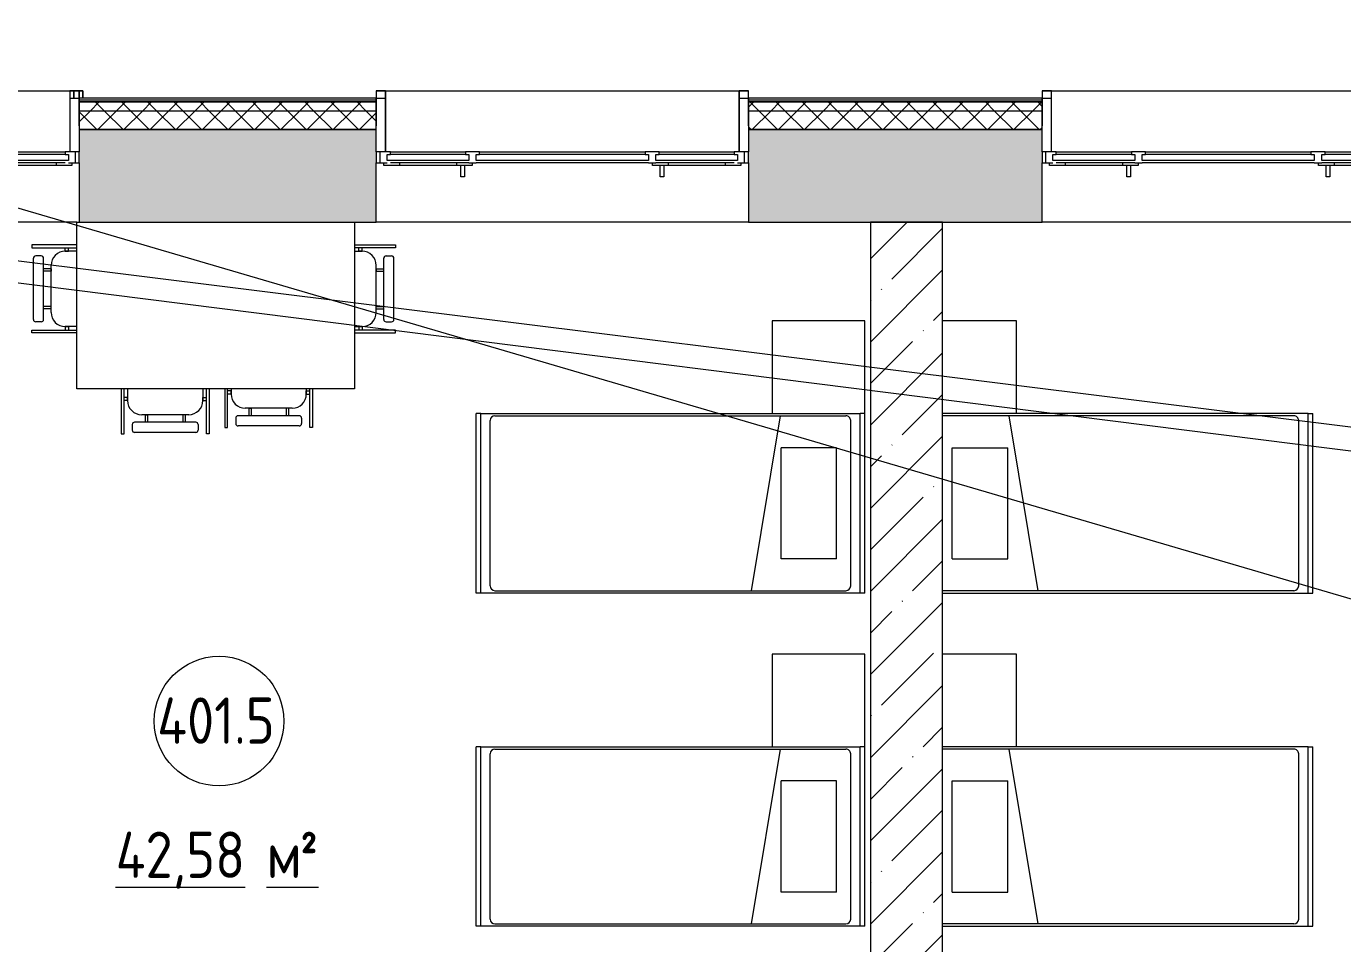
# Model space of a CAD drawing. Header units: millimetres. Extents: x -515342 to 330399, y -224905 to 507333.
# Drawn here: x -353937 to -346825, y 387343 to 392297 of the extents above; entities that cross this region are included whole.
import ezdxf

# ---------------------------------------------------------------- set-up
doc = ezdxf.new("R2010")
doc.units = ezdxf.units.MM
doc.layers.get('0').update_dxf_attribs({"lineweight": 0})
for name, color, linetype, lineweight in [('_ Окна', 7, 'Continuous', 0), ('Витраж', 7, 'Continuous', 0), ('Марки помещений', 7, 'Continuous', 0), ('Мебель', 7, 'Continuous', 0), ('Окна', 7, 'Continuous', 0), ('Стены внутренние', 7, 'Continuous', 0), ('Стены наружные', 7, 'Continuous', 0), ('Стены несущие', 7, 'Continuous', 0), ('Стены отделка', 7, 'Continuous', 0), ('Стены штриховка', 7, 'Continuous', 0), ('экспертиза ДУ', 1, 'Continuous', 0)]:
    doc.layers.add(name, color=color, linetype=linetype, lineweight=lineweight)
doc.styles.add('GOST Common_1', font='', dxfattribs={"width": 0.9, "height": 250})
doc.styles.add('GOST Common_2', font='', dxfattribs={"width": 0.9, "height": 250})
doc.styles.get('GOST Common_1').set_extended_font_data('GOST Common')
doc.styles.get('GOST Common_2').set_extended_font_data('GOST Common')
pattern_1 = [(45, (0, 0), (-70.71068, 70.71068), []), (135, (0, 0), (-70.71068, -70.71068), [])]

# ---------------------------------------------------------------- blocks, each defined once
blk = doc.blocks.new('Окно_ПВХ_3Створки_1Фрамуга-верх - АР_Окно_ОП_1820_h_х1970_3ст2фр-в-9696728-О_АР_П_4__10_050_План 4 этажа')
at = {"layer": '_ Окна'}
for p, q in [((-929, 130), (-1005, 130)), ((-1005, 130), (-1005, 70)), ((-985, 70), (-985, 130)), ((-947, 84), (-947, 116)), ((-947, 116), (-929, 116)), ((-505, 84), (-947, 84)), ((-929, 116), (-929, 130)), ((-523, 116), (-929, 116)), ((-447, 130), (-523, 130)), ((-523, 130), (-523, 116)), ((-523, 116), (-505, 116)), ((-505, 116), (-505, 84)), ((-465, 84), (-465, 116)), ((-465, 116), (-447, 116)), ((465, 84), (-465, 84)), ((-447, 116), (-447, 130)), ((447, 116), (-447, 116)), ((523, 130), (447, 130)), ((447, 130), (447, 116)), ((447, 116), (465, 116)), ((465, 116), (465, 84)), ((505, 84), (505, 116)), ((505, 116), (523, 116)), ((947, 84), (505, 84)), ((523, 116), (523, 130)), ((929, 116), (523, 116)), ((929, 130), (929, 116)), ((1005, 130), (929, 130)), ((929, 116), (947, 116)), ((947, 116), (947, 84)), ((985, 70), (985, 130)), ((1005, 70), (1005, 130)), ((-1005, 70), (-947, 70)), ((-965, 56), (-965, 70)), ((-880, 56), (-965, 56)), ((-880, 70), (-880, 56)), ((-572, 70), (-572, 56)), ((-487, 56), (-572, 56)), ((-505, 70), (-465, 70)), ((-487, 70), (-487, 56)), ((465, 70), (505, 70)), ((487, 56), (487, 70)), ((572, 56), (487, 56)), ((572, 70), (572, 56)), ((880, 70), (880, 56)), ((965, 56), (880, 56)), ((947, 70), (1005, 70)), ((965, 70), (965, 56))]:
    blk.add_line(p, q, dxfattribs=at)
at = {"layer": 'Окна'}
for p, q in [((-929, 130), (-523, 130)), ((-447, 130), (447, 130)), ((523, 130), (929, 130)), ((-505, 70), (-929, 70)), ((-572, 56), (-880, 56)), ((-548.5, -4), (-548.5, 56)), ((-528.5, 56), (-528.5, -4)), ((465, 70), (-465, 70)), ((929, 70), (505, 70)), ((528.5, -4), (528.5, 56)), ((548.5, 56), (548.5, -4)), ((880, 56), (572, 56)), ((-528.5, -4), (-548.5, -4)), ((548.5, -4), (528.5, -4))]:
    blk.add_line(p, q, dxfattribs=at)
blk = doc.blocks.new('Окно_ПВХ_3Створки_1Фрамуга-верх - АР_Окно_ОП_1820_h_х1970_3ст2фр-в-V1-О_АР_П_4__10_050_План 4 этажа')
at = {"layer": '_ Окна'}
for p, q in [((-929, 130), (-1005, 130)), ((-1005, 130), (-1005, 70)), ((-985, 70), (-985, 130)), ((-947, 84), (-947, 116)), ((-947, 116), (-929, 116)), ((-506, 84), (-947, 84)), ((-929, 116), (-929, 130)), ((-523, 116), (-929, 116)), ((-447, 130), (-523, 130)), ((-523, 130), (-523, 116)), ((-523, 116), (-505, 116)), ((-505, 116), (-505, 84)), ((-465, 84), (-465, 116)), ((-465, 116), (-447, 116)), ((465, 84), (-465, 84)), ((-447, 116), (-447, 130)), ((447, 116), (-447, 116)), ((523, 130), (447, 130)), ((447, 130), (447, 116)), ((447, 116), (465, 116)), ((465, 116), (465, 84)), ((505, 84), (505, 116)), ((505, 116), (523, 116)), ((947, 84), (505, 84)), ((523, 116), (523, 130)), ((929, 116), (523, 116)), ((929, 130), (929, 116)), ((1005, 130), (929, 130)), ((929, 116), (947, 116)), ((947, 116), (947, 84)), ((985, 70), (985, 130)), ((1005, 70), (1005, 130)), ((-1005, 70), (-947, 70)), ((-965, 56), (-965, 70)), ((-880, 56), (-965, 56)), ((-880, 70), (-880, 56)), ((-572, 70), (-572, 56)), ((-487, 56), (-572, 56)), ((-505, 70), (-465, 70)), ((-487, 70), (-487, 56)), ((465, 70), (505, 70)), ((487, 56), (487, 70)), ((572, 56), (487, 56)), ((572, 70), (572, 56)), ((880, 70), (880, 56)), ((965, 56), (880, 56)), ((947, 70), (1005, 70)), ((965, 70), (965, 56))]:
    blk.add_line(p, q, dxfattribs=at)
at = {"layer": 'Окна'}
for p, q in [((-929, 130), (-523, 130)), ((-447, 130), (447, 130)), ((523, 130), (929, 130)), ((-506, 70), (-929, 70)), ((-572, 56), (-880, 56)), ((-548.5, -4), (-548.5, 56)), ((-528.5, 56), (-528.5, -4)), ((465, 70), (-465, 70)), ((929, 70), (505, 70)), ((528.5, -4), (528.5, 56)), ((548.5, 56), (548.5, -4)), ((880, 56), (572, 56)), ((-528.5, -4), (-548.5, -4)), ((548.5, -4), (528.5, -4))]:
    blk.add_line(p, q, dxfattribs=at)
blk = doc.blocks.new('Прямоугольный импост - АР_Откос_Металлический_50х330 Белый Правый-9899493-О_АР_П_4__10_050_План 4 этажа')
at = {"layer": 'Витраж'}
blk.add_line((20780.9, 16114), (20780.9, 16075), dxfattribs=at)
blk = doc.blocks.new('Прямоугольный импост - АР_Откос_Металлический_50х330 Белый Левый-9898760-О_АР_П_4__10_050_План 4 этажа')
at = {"layer": 'Витраж'}
for p, q in [((-50, 39), (-50, 0)), ((-49, 0), (-49, 39)), ((0, 40), (-20, 40)), ((-20, 39), (-1, 39)), ((-1, 39), (-1, -0.1)), ((0, -0.1), (0, 40))]:
    blk.add_line(p, q, dxfattribs=at)
blk = doc.blocks.new('Прямоугольный импост - АР_Откос_Металлический_50х330 Белый Левый-9898761-О_АР_П_4__10_050_План 4 этажа')
at = {"layer": 'Витраж'}
blk.add_line((8064.1, 16115), (9974.1, 16115), dxfattribs=at)
blk = doc.blocks.new('Прямоугольный импост - АР_Откос_Металлический_50х330 Белый Левый-V19-О_АР_П_4__10_050_План 4 этажа')
at = {"layer": 'Витраж', "lineweight": 18}
for p, q in [((0, 40), (-50, 40)), ((-50, 40), (-50, -290)), ((-49, -290), (-49, 39)), ((-49, 39), (-1, 39)), ((-1, 39), (-1, -150)), ((0, -150), (0, 40)), ((-1, -150), (0, -150))]:
    blk.add_line(p, q, dxfattribs=at)
blk = doc.blocks.new('Прямоугольный импост - АР_Откос_Металлический_50х330 Белый Правый-V18-О_АР_П_4__10_050_План 4 этажа')
at = {"layer": 'Витраж', "lineweight": 18}
for p, q in [((-50, -290), (-50, 40)), ((-50, 40), (0, 40)), ((-1, 39), (-49, 39)), ((-49, 39), (-49, -290)), ((-1, -150), (-1, 39)), ((0, 40), (0, -150)), ((0, -150), (-1, -150))]:
    blk.add_line(p, q, dxfattribs=at)
blk = doc.blocks.new('СД_Люблино_Фасады_rvt-1-О_АР_П_4__10_050_План 4 этажа')
at = {"layer": 'Стены внутренние'}
h = blk.add_hatch(dxfattribs=at)
h.set_pattern_fill('FP_1', color=256, style=0, pattern_type=2)
h.set_pattern_definition([(45, (0, 0), (-224.5064, 224.5064), []), (45, (224.5, 0), (-224.5064, 224.5064), [396.875, -79.375, 3.353, -76.022])])
h.paths.add_polyline_path([(101337.7, 15405), (101935, 15405), (101935, 15905), (97278.9, 15905), (97278.9, 15405), (101210, 15405)])
h.paths.add_polyline_path([(95268.9, 15405), (95268.9, 15905), (93672.7, 15905), (93672.7, 15405), (95206.9, 15405)])
h.paths.add_polyline_path([(91662.7, 15405), (91662.7, 15905), (90062.5, 15905), (90062.5, 15405), (91375.2, 15405)])
h.paths.add_polyline_path([(88052.5, 15405), (88052.5, 15905), (86472.6, 15905), (86472.6, 15405), (87798.9, 15405)])
h.paths.add_polyline_path([(84462.6, 15405), (84462.6, 15905), (82935.3, 15905), (82935.3, 15405), (84222.6, 15405)])
h.paths.add_polyline_path([(80925.3, 15405), (80925.3, 15905), (79340.3, 15905), (79340.3, 15405), (80901.8, 15405)])
h.paths.add_polyline_path([(77330.3, 15405), (77330.3, 15905), (75739.7, 15905), (75739.7, 15405), (77070.1, 15405)])
h.paths.add_polyline_path([(73729.7, 15405), (73729.7, 15905), (72144.8, 15905), (72144.8, 15405), (73493.8, 15405)])
h.paths.add_polyline_path([(70134.8, 15405), (70134.8, 15905), (68493.6, 15905), (68493.6, 15405), (69917.5, 15405)])
h.paths.add_polyline_path([(66341.2, 15405), (66483.6, 15405), (66483.6, 15905), (64878.6, 15905), (64878.6, 15405), (65319.4, 15405)])
h.paths.add_polyline_path([(62868.6, 15405), (62868.6, 15905), (60500.1, 15905), (60500.1, 15405), (62764.9, 15405)])
h.paths.add_polyline_path([(58090.1, 15405), (58090.1, 15905), (56894.2, 15905), (56894.2, 15405), (57655.9, 15405)])
h.paths.add_polyline_path([(54484.2, 15405), (54484.2, 15905), (51825.9, 15905), (51825.9, 15405), (54079.6, 15405)])
h.paths.add_polyline_path([(49815.9, 15405), (49815.9, 15905), (47243.8, 15905), (47243.8, 15405), (48970.6, 15405)])
h.paths.add_polyline_path([(44833.8, 15405), (44833.8, 15905), (43623.8, 15905), (43623.8, 15405), (44430.3, 15405)])
h.paths.add_polyline_path([(41213.8, 15405), (41213.8, 15905), (38819.5, 15905), (38819.5, 15405), (40796.3, 15405)])
h.paths.add_polyline_path([(36709.1, 15405), (36809.5, 15405), (36809.5, 15905), (35219.5, 15905), (35219.5, 15405), (35687.3, 15405)])
h.paths.add_polyline_path([(33209.5, 15405), (33209.5, 15905), (31619.5, 15905), (31619.5, 15405), (33132.8, 15405)])
h.paths.add_polyline_path([(29609.5, 15405), (29609.5, 15905), (28023.1, 15905), (28023.8, 15405), (29556.5, 15405)])
h.paths.add_polyline_path([(25980.2, 15405), (26013.1, 15405), (26013.1, 15905), (24425.8, 15905), (24425.8, 15405), (25469.3, 15405)])
h.paths.add_polyline_path([(22415.8, 15405), (22415.8, 15905), (20810.9, 15905), (20810.9, 15405), (22403.9, 15405)])
h.paths.add_polyline_path([(18800.9, 15405), (18800.9, 15905), (17210.3, 15905), (17210.3, 15405), (18397.4, 15405)])
h.paths.add_polyline_path([(15200.3, 15405), (15200.3, 15905), (13615.3, 15905), (13615.3, 15405), (14740.4, 15405)])
h.paths.add_polyline_path([(11605.3, 15405), (11605.3, 15905), (10024.1, 15905), (10024.1, 15405), (11201.9, 15405)])
h.paths.add_polyline_path([(8014.1, 15405), (8014.1, 15905), (6409.2, 15905), (6409.2, 15405), (7587.9, 15405)])
h.paths.add_polyline_path([(4399.2, 15405), (4399.2, 15905), (-305, 15905), (-305, 15405), (4011.6, 15405)])
at = {"layer": 'Стены наружные'}
h = blk.add_hatch(dxfattribs=at)
h.set_pattern_fill('FP_2', color=256, style=0, pattern_type=2)
h.set_pattern_definition(pattern_1)
h.paths.add_polyline_path([(102035, 16005), (102085, 16005), (102085, 16055), (97278.9, 16055), (97278.9, 16005), (101082.3, 16005)])
h.paths.add_polyline_path([(95268.9, 16005), (95268.9, 16055), (93672.7, 16055), (93672.7, 16005), (94951.5, 16005)])
h.paths.add_polyline_path([(91662.7, 16005), (91662.7, 16055), (90062.5, 16055), (90062.5, 16005), (90864.3, 16005)])
h.paths.add_polyline_path([(88052.5, 16005), (88052.5, 16055), (86472.6, 16055), (86472.6, 16005), (86777.1, 16005)])
h.paths.add_polyline_path([(84462.6, 16005), (84462.6, 16055), (82935.3, 16055), (82935.3, 16005), (84222.6, 16005)])
h.paths.add_polyline_path([(80925.3, 16005), (80925.3, 16055), (79340.3, 16055), (79340.3, 16005), (80646.3, 16005)])
h.paths.add_polyline_path([(77330.3, 16005), (77330.3, 16055), (75739.7, 16055), (75739.7, 16005), (76559.2, 16005)])
h.paths.add_polyline_path([(73729.7, 16005), (73729.7, 16055), (72144.8, 16055), (72144.8, 16005), (72472, 16005)])
h.paths.add_polyline_path([(70134.8, 16005), (70134.8, 16055), (68493.6, 16055), (68493.6, 16005)])
h.paths.add_polyline_path([(66483.6, 16005), (66483.6, 16055), (64878.6, 16055), (64878.6, 16005), (66341.2, 16005)])
h.paths.add_polyline_path([(62868.6, 16005), (62868.6, 16055), (60500.1, 16055), (60500.1, 16005), (62254, 16005)])
h.paths.add_polyline_path([(58090.1, 16005), (58090.1, 16055), (56894.2, 16055), (56894.2, 16005)])
h.paths.add_polyline_path([(54484.2, 16005), (54484.2, 16055), (51825.9, 16055), (51825.9, 16005), (52036, 16005)])
h.paths.add_polyline_path([(49815.9, 16005), (49815.9, 16055), (47243.8, 16055), (47243.8, 16005), (47948.8, 16005)])
h.paths.add_polyline_path([(43861.7, 16005), (44833.8, 16005), (44833.8, 16055), (43623.8, 16055), (43623.8, 16005)])
h.paths.add_polyline_path([(41213.8, 16005), (41213.8, 16055), (38819.5, 16055), (38819.5, 16005), (40796.3, 16005)])
h.paths.add_polyline_path([(36809.5, 16005), (36809.5, 16055), (35219.5, 16055), (35219.5, 16005), (35687.3, 16005)])
h.paths.add_polyline_path([(33209.5, 16005), (33209.5, 16055), (31619.5, 16055), (31619.5, 16005)])
h.paths.add_polyline_path([(29609.5, 16005), (29609.5, 16055), (28023.1, 16055), (28023.1, 16005), (29556.5, 16005)])
h.paths.add_polyline_path([(26013.1, 16005), (26013.1, 16055), (24425.8, 16055), (24425.8, 16005)])
h.paths.add_polyline_path([(22415.8, 16005), (22415.8, 16055), (20810.9, 16055), (20810.9, 16005)])
h.paths.add_polyline_path([(18800.9, 16005), (18800.9, 16055), (17210.3, 16055), (17210.3, 16005), (18316.7, 16005)])
h.paths.add_polyline_path([(15200.3, 16005), (15200.3, 16055), (13615.3, 16055), (13615.3, 16005)])
h.paths.add_polyline_path([(11605.3, 16005), (11605.3, 16055), (10024.1, 16055), (10024.1, 16005), (11164.2, 16005)])
h.paths.add_polyline_path([(8014.1, 16005), (8014.1, 16055), (6409.2, 16055), (6409.2, 16005), (7587.9, 16005)])
h.paths.add_polyline_path([(4399.2, 16005), (4399.2, 16055), (-405, 16055), (-405, 16005), (2989.8, 16005)])
h = blk.add_hatch(dxfattribs=at)
h.set_pattern_fill('FP_2', color=256, style=0, pattern_type=2)
h.set_pattern_definition(pattern_1)
h.paths.add_polyline_path([(101935, 15905), (102035, 15905), (102035, 16005), (97278.9, 16005), (97278.9, 15905), (101082.3, 15905)])
h.paths.add_polyline_path([(95268.9, 15905), (95268.9, 16005), (93672.7, 16005), (93672.7, 15905), (94951.5, 15905)])
h.paths.add_polyline_path([(91662.7, 15905), (91662.7, 16005), (90062.5, 16005), (90062.5, 15905), (90864.3, 15905)])
h.paths.add_polyline_path([(88052.5, 15905), (88052.5, 16005), (86472.6, 16005), (86472.6, 15905), (86777.1, 15905)])
h.paths.add_polyline_path([(84462.6, 15905), (84462.6, 16005), (82935.3, 16005), (82935.3, 15905), (84222.6, 15905)])
h.paths.add_polyline_path([(80925.3, 15905), (80925.3, 16005), (79340.3, 16005), (79340.3, 15905), (80646.3, 15905)])
h.paths.add_polyline_path([(77330.3, 15905), (77330.3, 16005), (75739.7, 16005), (75739.7, 15905), (76559.2, 15905)])
h.paths.add_polyline_path([(73729.7, 15905), (73729.7, 16005), (72144.8, 16005), (72144.8, 15905), (72472, 15905)])
h.paths.add_polyline_path([(70134.8, 15905), (70134.8, 16005), (68493.6, 16005), (68493.6, 15905)])
h.paths.add_polyline_path([(66341.2, 15905), (66483.6, 15905), (66483.6, 16005), (64878.6, 16005), (64878.6, 15905)])
h.paths.add_polyline_path([(62868.6, 15905), (62868.6, 16005), (60500.1, 16005), (60500.1, 15905), (62254, 15905)])
h.paths.add_polyline_path([(58090.1, 15905), (58090.1, 16005), (56894.2, 16005), (56894.2, 15905)])
h.paths.add_polyline_path([(54484.2, 15905), (54484.2, 16005), (51825.9, 16005), (51825.9, 15905), (52036, 15905)])
h.paths.add_polyline_path([(49815.9, 15905), (49815.9, 16005), (47243.8, 16005), (47243.8, 15905), (47948.8, 15905)])
h.paths.add_polyline_path([(44833.8, 15905), (44833.8, 16005), (43623.8, 16005), (43623.8, 15905), (43861.7, 15905)])
h.paths.add_polyline_path([(41213.8, 15905), (41213.8, 16005), (38819.5, 16005), (38819.5, 15905), (40796.3, 15905)])
h.paths.add_polyline_path([(36809.5, 15905), (36809.5, 16005), (35219.5, 16005), (35219.5, 15905), (35687.3, 15905)])
h.paths.add_polyline_path([(33209.5, 15905), (33209.5, 16005), (31619.5, 16005), (31619.5, 15905)])
h.paths.add_polyline_path([(29556.5, 15905), (29609.5, 15905), (29609.5, 16005), (28023.1, 16005), (28023.1, 15905)])
h.paths.add_polyline_path([(26013.1, 15905), (26013.1, 16005), (24425.8, 16005), (24425.8, 15905)])
h.paths.add_polyline_path([(22415.8, 15905), (22415.8, 16005), (20810.9, 16005), (20810.9, 15905)])
h.paths.add_polyline_path([(18800.9, 15905), (18800.9, 16005), (17210.3, 16005), (17210.3, 15905), (18316.7, 15905)])
h.paths.add_polyline_path([(15200.3, 15905), (15200.3, 16005), (13615.3, 16005), (13615.3, 15905)])
h.paths.add_polyline_path([(11605.3, 15905), (11605.3, 16005), (10024.1, 16005), (10024.1, 15905), (11164.2, 15905)])
h.paths.add_polyline_path([(8014.1, 15905), (8014.1, 16005), (6409.2, 16005), (6409.2, 15905), (7587.9, 15905)])
h.paths.add_polyline_path([(4399.2, 15905), (4399.2, 16005), (-305, 16005), (-305, 15905), (2989.8, 15905)])
at = {"layer": 'Стены внутренние'}
for p, q in [((20761.8, 16075), (20810.1, 16075)), ((22416.6, 16075), (22465, 16075)), ((24376.7, 16075), (24425, 16075)), ((26013.9, 16075), (26062.2, 16075)), ((20798.7, 15405), (18800.9, 15405)), ((24425.8, 15405), (22415.8, 15405)), ((28023.1, 15405), (26013.1, 15405))]:
    blk.add_line(p, q, dxfattribs=at)
at = {"layer": 'Стены несущие'}
for p, q in [((20810.9, 15905), (20810.9, 15785)), ((22415.8, 15905), (20810.9, 15905)), ((20810.9, 15905), (22415.8, 15905)), ((22415.8, 15785), (22415.8, 15905)), ((24425.8, 15905), (24425.8, 15785)), ((26013.1, 15905), (24425.8, 15905)), ((24425.8, 15905), (26013.1, 15905)), ((26013.1, 15785), (26013.1, 15905)), ((20810.9, 15725), (20810.9, 15405)), ((22415.8, 15405), (22415.8, 15725)), ((24425.8, 15725), (24425.8, 15405)), ((26013.1, 15405), (26013.1, 15725)), ((20810.9, 15405), (22415.8, 15405)), ((24425.8, 15405), (26013.1, 15405))]:
    blk.add_line(p, q, dxfattribs=at)
at = {"layer": 'Стены отделка', "lineweight": 9}
for p, q in [((22415.8, 16075), (20810.9, 16075)), ((20810.9, 16075), (20810.9, 16065)), ((22415.8, 16065), (22415.8, 16075)), ((26013.1, 16075), (24425.8, 16075)), ((24425.8, 16075), (24425.8, 16065)), ((26013.1, 16065), (26013.1, 16075)), ((20810.9, 16065), (20810.9, 16055)), ((20810.9, 16055), (20810.9, 16005)), ((20810.9, 16005), (20810.9, 15905)), ((22415.8, 16055), (22415.8, 16065)), ((22415.8, 16005), (22415.8, 16055)), ((22415.8, 15905), (22415.8, 16005)), ((24425.8, 16065), (24425.8, 16055)), ((24425.8, 16055), (24425.8, 16005)), ((24425.8, 16005), (24425.8, 15905)), ((26013.1, 16055), (26013.1, 16065)), ((26013.1, 16005), (26013.1, 16055)), ((26013.1, 15905), (26013.1, 16005))]:
    blk.add_line(p, q, dxfattribs=at)
at = {"layer": 'Стены штриховка'}
for p, q in [((22415.8, 16065), (20810.9, 16065)), ((22415.8, 16055), (20810.9, 16055)), ((20810.9, 16055), (22415.8, 16055)), ((22415.8, 16005), (20810.9, 16005)), ((26013.1, 16065), (24425.8, 16065)), ((26013.1, 16055), (24425.8, 16055)), ((24425.8, 16055), (26013.1, 16055)), ((26013.1, 16005), (24425.8, 16005))]:
    blk.add_line(p, q, dxfattribs=at)
at = {"layer": 'Витраж', "lineweight": 9}
for name, p in [('Прямоугольный импост - АР_Откос_Металлический_50х330 Белый Левый-9898761-О_АР_П_4__10_050_План 4 этажа', (10786.8, 0)), ('Прямоугольный импост - АР_Откос_Металлический_50х330 Белый Левый-V19-О_АР_П_4__10_050_План 4 этажа', (20810.9, 16075)), ('Прямоугольный импост - АР_Откос_Металлический_50х330 Белый Левый-9898760-О_АР_П_4__10_050_План 4 этажа', (20830.9, 16075)), ('Прямоугольный импост - АР_Откос_Металлический_50х330 Белый Правый-9899493-О_АР_П_4__10_050_План 4 этажа', (0, 0)), ('Прямоугольный импост - АР_Откос_Металлический_50х330 Белый Левый-9898761-О_АР_П_4__10_050_План 4 этажа', (14401.7, 0)), ('Прямоугольный импост - АР_Откос_Металлический_50х330 Белый Левый-V19-О_АР_П_4__10_050_План 4 этажа', (24425.8, 16075)), ('Прямоугольный импост - АР_Откос_Металлический_50х330 Белый Левый-9898761-О_АР_П_4__10_050_План 4 этажа', (17999, 0))]:
    blk.add_blockref(name, p, dxfattribs=at)
at = {"layer": 'Витраж', "lineweight": 9, "extrusion": (0, 0, -1)}
for p in [(-22415.8, 16075), (-26013.1, 16075)]:
    blk.add_blockref('Прямоугольный импост - АР_Откос_Металлический_50х330 Белый Правый-V18-О_АР_П_4__10_050_План 4 этажа', p, dxfattribs=at)
at = {"layer": 'Окна', "lineweight": 9}
for name, p in [('Окно_ПВХ_3Створки_1Фрамуга-верх - АР_Окно_ОП_1820_h_х1970_3ст2фр-в-9696728-О_АР_П_4__10_050_План 4 этажа', (19805.9, 15655)), ('Окно_ПВХ_3Створки_1Фрамуга-верх - АР_Окно_ОП_1820_h_х1970_3ст2фр-в-V1-О_АР_П_4__10_050_План 4 этажа', (23420.8, 15655)), ('Окно_ПВХ_3Створки_1Фрамуга-верх - АР_Окно_ОП_1820_h_х1970_3ст2фр-в-9696728-О_АР_П_4__10_050_План 4 этажа', (27018.1, 15655))]:
    blk.add_blockref(name, p, dxfattribs=at)
blk = doc.blocks.new('Кровать-Больница - 0970 x 2100 мм-V55-О_АР_П_4__10_050_План 4 этажа')
at = {"layer": 'Мебель'}
for p, q in [((-76.5, 559), (-76.5, -1415.6)), ((-63.8, -1339.4), (-63.8, 557.4)), ((108.5, 506.6), (108.5, 206.6)), ((108.5, 506.6), (708.5, 506.6)), ((708.5, 506.6), (708.5, 206.6)), ((880.8, -1339.4), (880.8, 557.4)), ((893.5, -1415.6), (893.5, 559)), ((880.8, 201.8), (-63.8, 45.1)), ((108.5, 206.6), (708.5, 206.6)), ((-76.5, -1415.6), (-76.5, -1441)), ((-76.5, -1415.6), (893.5, -1415.6)), ((-38.4, -1364.8), (855.4, -1364.8)), ((893.5, -1415.6), (893.5, -1441)), ((-76.5, -1441), (893.5, -1441))]:
    blk.add_line(p, q, dxfattribs=at)
for centre, start, end in [((-38.4, 557.4), 175.99121, 180), ((855.4, 557.4), 0, 4.00879), ((-38.4, -1339.4), 180, 270), ((855.4, -1339.4), 270, 0)]:
    blk.add_arc(centre, 25.4, start, end, dxfattribs=at)
blk = doc.blocks.new('Прикроватная тумба - Прикроватная тумба-V56-О_АР_П_4__10_050_План 4 этажа')
at = {"layer": 'Мебель'}
for p, q in [((0, 0), (0, -500)), ((0, -500), (400, -500))]:
    blk.add_line(p, q, dxfattribs=at)
blk = doc.blocks.new('Кровать-Больница - 0970 x 2100 мм-8734357-О_АР_П_4__10_050_План 4 этажа')
at = {"layer": 'Мебель'}
for p, q in [((-76.5, 1441), (893.5, 1441)), ((-76.5, 1415.6), (-76.5, 1441)), ((893.5, 1415.6), (893.5, 1441)), ((-76.5, -633.6), (-76.5, 1415.6)), ((-76.5, 1415.6), (893.5, 1415.6)), ((-38.4, 1364.8), (855.4, 1364.8)), ((893.5, 1415.6), (893.5, -633.6)), ((-63.8, 1339.4), (-63.8, -557.4)), ((880.8, 1339.4), (880.8, -557.4)), ((880.8, -201.8), (-63.8, -45.1)), ((108.5, -206.6), (708.5, -206.6)), ((108.5, -506.6), (108.5, -206.6)), ((708.5, -506.6), (708.5, -206.6)), ((108.5, -506.6), (708.5, -506.6)), ((-76.5, -633.6), (893.5, -633.6)), ((-76.5, -659), (-76.5, -633.6)), ((-38.4, -582.8), (855.4, -582.8)), ((893.5, -659), (893.5, -633.6)), ((-76.5, -659), (893.5, -659))]:
    blk.add_line(p, q, dxfattribs=at)
for centre, start, end in [((-38.4, 1339.4), 90, 180), ((855.4, 1339.4), 0, 90), ((-38.4, -557.4), 180, 270), ((855.4, -557.4), 270, 0)]:
    blk.add_arc(centre, 25.4, start, end, dxfattribs=at)
blk = doc.blocks.new('Прикроватная тумба - Прикроватная тумба-8752864-О_АР_П_4__10_050_План 4 этажа')
at = {"layer": 'Мебель'}
for p, q in [((500, 500), (0, 500)), ((0, 500), (0, 0)), ((500, 0), (500, 500))]:
    blk.add_line(p, q, dxfattribs=at)
blk = doc.blocks.new('Стул-Штабель - Стул-Штабель-8767036-О_АР_П_4__10_050_План 4 этажа')
at = {"layer": 'Мебель'}
for p, q in [((-416.6, -108.9), (-416.6, 134.5)), ((-416.6, 134.5), (-401.3, 134.5)), ((-401.3, 134.5), (-401.3, -108.9)), ((-356.8, 84.1), (-356.8, 113.6)), ((-344.1, 126.3), (-13.9, 126.3)), ((-344.1, 71.4), (-13.9, 71.4)), ((-286.9, 30.8), (-286.9, 71.4)), ((-274.2, 30.8), (-274.2, 71.4)), ((-83.8, 30.8), (-83.8, 71.4)), ((-71.1, 30.8), (-71.1, 71.4)), ((-1.2, 84.1), (-1.2, 113.6)), ((43.2, 134.5), (43.2, -108.9)), ((58.6, 134.5), (43.2, 134.5)), ((58.6, -108.9), (58.6, 134.5)), ((-306, 30.8), (-52, 30.8)), ((-286.9, 30.8), (-274.2, 30.8)), ((-71.1, 30.8), (-83.8, 30.8)), ((-401.3, -45.4), (-401.3, -62.4)), ((-382.2, -45.4), (-401.3, -45.4)), ((-382.2, -62.4), (-401.3, -62.4)), ((-382.2, -45.4), (-382.2, -62.4)), ((-382.2, -108.9), (-382.2, -45.4)), ((24.2, -45.4), (24.2, -62.4)), ((24.2, -45.4), (43.2, -45.4)), ((24.2, -108.9), (24.2, -45.4)), ((24.2, -62.4), (43.2, -62.4)), ((43.2, -45.4), (43.2, -62.4))]:
    blk.add_line(p, q, dxfattribs=at)
for centre, radius, start, end in [((-344.1, 113.6), 12.7, 90, 180), ((-344.1, 84.1), 12.7, 180, 270), ((-13.9, 113.6), 12.7, 360, 90), ((-13.9, 84.1), 12.7, 270, 0), ((-306, -45.4), 76.2, 90, 180), ((-52, -45.4), 76.2, 360, 90)]:
    blk.add_arc(centre, radius, start, end, dxfattribs=at)
blk = doc.blocks.new('Стол-Прямоугольный - 1500х900 мм-V59-О_АР_П_4__10_050_План 4 этажа')
at = {"layer": 'Мебель'}
for p, q in [((-750, 450), (750, 450)), ((-750, -450), (-750, 450)), ((750, 450), (750, -450)), ((750, -450), (737.8, -450))]:
    blk.add_line(p, q, dxfattribs=at)
blk = doc.blocks.new('Стул-Штабель - Стул-Штабель-V33-О_АР_П_4__10_050_План 4 этажа')
at = {"layer": 'Мебель'}
for p, q in [((-416.6, -73.9), (-416.6, 134.5)), ((-416.6, 134.5), (-401.3, 134.5)), ((-401.3, 134.5), (-401.3, -73.9)), ((-356.8, 84.1), (-356.8, 113.6)), ((-344.1, 126.3), (-13.9, 126.3)), ((-344.1, 71.4), (-13.9, 71.4)), ((-286.9, 30.8), (-286.9, 71.4)), ((-274.2, 30.8), (-274.2, 71.4)), ((-83.8, 30.8), (-83.8, 71.4)), ((-71.1, 30.8), (-71.1, 71.4)), ((-1.2, 84.1), (-1.2, 113.6)), ((43.2, 134.5), (43.2, -73.9)), ((58.6, 134.5), (43.2, 134.5)), ((58.6, -73.9), (58.6, 134.5)), ((-306, 30.8), (-52, 30.8)), ((-286.9, 30.8), (-274.2, 30.8)), ((-71.1, 30.8), (-83.8, 30.8)), ((-401.3, -45.4), (-401.3, -62.4)), ((-382.2, -45.4), (-401.3, -45.4)), ((-382.2, -62.4), (-401.3, -62.4)), ((-382.2, -45.4), (-382.2, -62.4)), ((-382.2, -73.9), (-382.2, -45.4)), ((24.2, -45.4), (24.2, -62.4)), ((24.2, -45.4), (43.2, -45.4)), ((24.2, -73.9), (24.2, -45.4)), ((24.2, -62.4), (43.2, -62.4)), ((43.2, -45.4), (43.2, -62.4))]:
    blk.add_line(p, q, dxfattribs=at)
for centre, radius, start, end in [((-344.1, 113.6), 12.7, 90, 180), ((-344.1, 84.1), 12.7, 180, 270), ((-13.9, 113.6), 12.7, 360, 90), ((-13.9, 84.1), 12.7, 270, 0), ((-306, -45.4), 76.2, 90, 180), ((-52, -45.4), 76.2, 360, 90)]:
    blk.add_arc(centre, radius, start, end, dxfattribs=at)
blk = doc.blocks.new('Стул-Штабель - Стул-Штабель-V34-О_АР_П_4__10_050_План 4 этажа')
at = {"layer": 'Мебель'}
for p, q in [((-416.6, 85.9), (-416.6, -134.5)), ((-401.3, -134.5), (-401.3, 85.9)), ((-382.2, 85.9), (-382.2, 45.4)), ((24.2, 85.9), (24.2, 45.4)), ((43.2, -134.5), (43.2, 85.9)), ((58.6, 85.9), (58.6, -134.5)), ((-401.3, 45.4), (-401.3, 62.4)), ((-382.2, 62.4), (-401.3, 62.4)), ((-382.2, 45.4), (-401.3, 45.4)), ((-382.2, 45.4), (-382.2, 62.4)), ((24.2, 62.4), (43.2, 62.4)), ((24.2, 45.4), (24.2, 62.4)), ((24.2, 45.4), (43.2, 45.4)), ((43.2, 45.4), (43.2, 62.4)), ((-306, -30.8), (-52, -30.8)), ((-286.9, -30.8), (-286.9, -71.4)), ((-286.9, -30.8), (-274.2, -30.8)), ((-274.2, -30.8), (-274.2, -71.4)), ((-83.8, -30.8), (-83.8, -71.4)), ((-71.1, -30.8), (-83.8, -30.8)), ((-71.1, -30.8), (-71.1, -71.4)), ((-416.6, -134.5), (-401.3, -134.5)), ((-356.8, -84.1), (-356.8, -113.6)), ((-344.1, -71.4), (-13.9, -71.4)), ((-344.1, -126.3), (-13.9, -126.3)), ((-1.2, -84.1), (-1.2, -113.6)), ((58.6, -134.5), (43.2, -134.5))]:
    blk.add_line(p, q, dxfattribs=at)
for centre, radius, start, end in [((-306, 45.4), 76.2, 180, 270), ((-52, 45.4), 76.2, 270, 0), ((-344.1, -84.1), 12.7, 90, 180), ((-344.1, -113.6), 12.7, 180, 270), ((-13.9, -84.1), 12.7, 360, 90), ((-13.9, -113.6), 12.7, 270, 0)]:
    blk.add_arc(centre, radius, start, end, dxfattribs=at)
blk = doc.blocks.new('ASVP_Марка_Помещение_ДваЗначения - Номер Площадь-685795-О_АР_П_4__10_050_План 4 этажа')
at = {"layer": 'Марки помещений'}
blk.add_circle((0, 0), 3.5, dxfattribs=at)

msp = doc.modelspace()

# ---------------------------------------------------------------- hatches: boundary and pattern name
at = {"layer": 'Стены внутренние'}
h = msp.add_hatch(dxfattribs=at)
h.set_pattern_fill('FP_1', color=256, style=0, pattern_type=2)
h.set_pattern_definition([(45, (-374461.9, 375834.5), (-224.5064, 224.5064), []), (45, (-374237.38, 375834.5), (-224.5064, 224.5064), [396.875, -79.375, 3.353, -76.022])])
h.paths.add_polyline_path([(-348986.8897, 385229.4886), (-348986.8897, 391239.4886), (-349376.8897, 391239.4886), (-349376.8897, 385229.4886), (-348992.5794, 385229.4886)])
h.paths.add_polyline_path([(-349164.5249, 385721.0078), (-349199.2545, 385721.0078), (-349231.8897, 385732.886), (-349258.4942, 385755.2098), (-349275.859, 385785.2865), (-349281.8897, 385819.4886), (-349275.859, 385853.6906), (-349258.4942, 385883.7673), (-349231.8897, 385906.0911), (-349199.2545, 385917.9693), (-349164.5249, 385917.9693), (-349131.8897, 385906.0911), (-349105.2853, 385883.7673), (-349087.9205, 385853.6906), (-349081.8897, 385819.4886), (-349087.9205, 385785.2865), (-349105.2853, 385755.2098), (-349131.8897, 385732.886)])
h.paths.add_polyline_path([(-349164.5249, 386117.2108), (-349199.2545, 386117.2108), (-349231.8897, 386129.089), (-349258.4942, 386151.4128), (-349275.859, 386181.4895), (-349281.8897, 386215.6916), (-349275.859, 386249.8936), (-349258.4942, 386279.9703), (-349231.8897, 386302.2941), (-349199.2545, 386314.1723), (-349164.5249, 386314.1723), (-349131.8897, 386302.2941), (-349105.2853, 386279.9703), (-349087.9205, 386249.8936), (-349081.8897, 386215.6916), (-349087.9205, 386181.4895), (-349105.2853, 386151.4128), (-349131.8897, 386129.089)])
h.paths.add_polyline_path([(-349199.2545, 386481.0078), (-349231.8897, 386492.886), (-349258.4942, 386515.2098), (-349275.859, 386545.2865), (-349281.8897, 386579.4886), (-349275.859, 386613.6906), (-349256.4245, 386645.5039), (-349231.8897, 386666.0911), (-349199.2545, 386677.9693), (-349164.5249, 386677.9693), (-349131.8897, 386666.0911), (-349105.2853, 386643.7673), (-349087.9205, 386613.6906), (-349081.8897, 386579.4886), (-349087.9205, 386545.2865), (-349105.2853, 386515.2098), (-349131.8897, 386492.886), (-349164.5249, 386481.0078)])

# ---------------------------------------------------------------- linework, layer by layer
at = {"layer": 'Стены несущие'}
for p, q in [((-348986.8897, 391239.4886), (-349376.8897, 391239.4886)), ((-349376.8897, 391239.4886), (-349376.8897, 385229.4886)), ((-348986.8897, 385229.4886), (-348986.8897, 391239.4886))]:
    msp.add_line(p, q, dxfattribs=at)
at = {"layer": 'экспертиза ДУ', "elevation": 0}
msp.add_lwpolyline([(-321728.2439, 381863.5205), (-442199.1953, 417165.5455), (-442199.1953, 417165.5455)], dxfattribs=at)
at = {"layer": 'экспертиза ДУ'}
msp.add_lwpolyline([(-295273.0567, 383505.3273), (-433576.4427, 400949.3698), (-294399.231, 383607.395)], dxfattribs=at)

# ---------------------------------------------------------------- block references
msp.add_blockref('СД_Люблино_Фасады_rvt-1-О_АР_П_4__10_050_План 4 этажа', (-374461.8897, 375834.4886))
at = {"layer": 'Марки помещений', "xscale": 99.99999999999993, "yscale": 99.99999999999993, "zscale": 99.99999999999993}
msp.add_blockref('ASVP_Марка_Помещение_ДваЗначения - Номер Площадь-685795-О_АР_П_4__10_050_План 4 этажа', (-352895.7185, 388545.0714), dxfattribs=at)
at = {"layer": 'Мебель'}
for name, p, rotation in [('Стол-Прямоугольный - 1500х900 мм-V59-О_АР_П_4__10_050_План 4 этажа', (-352913.2294, 390789.4886), 180), ('Стул-Штабель - Стул-Штабель-8767036-О_АР_П_4__10_050_План 4 этажа', (-353772.1609, 391058.5377), 89.99999999999972), ('Стул-Штабель - Стул-Штабель-V34-О_АР_П_4__10_050_План 4 этажа', (-352077.2891, 391058.5377), 90.00000000000031), ('Прикроватная тумба - Прикроватная тумба-V56-О_АР_П_4__10_050_План 4 этажа', (-348586.8897, 390206.8701), 180), ('Стул-Штабель - Стул-Штабель-8767036-О_АР_П_4__10_050_План 4 этажа', (-353365.5389, 390230.5571), 180), ('Стул-Штабель - Стул-Штабель-V33-О_АР_П_4__10_050_План 4 этажа', (-352806.5078, 390265.5571), 180), ('Кровать-Больница - 0970 x 2100 мм-8734357-О_АР_П_4__10_050_План 4 этажа', (-350066.0963, 389313.3882), 90.00000000000007), ('Кровать-Больница - 0970 x 2100 мм-V55-О_АР_П_4__10_050_План 4 этажа', (-348427.8832, 389313.3882), 89.99999999999993), ('Прикроватная тумба - Прикроватная тумба-V56-О_АР_П_4__10_050_План 4 этажа', (-348586.8897, 388406.8701), 180), ('Кровать-Больница - 0970 x 2100 мм-8734357-О_АР_П_4__10_050_План 4 этажа', (-350066.0963, 387513.3882), 90.00000000000007), ('Кровать-Больница - 0970 x 2100 мм-V55-О_АР_П_4__10_050_План 4 этажа', (-348427.8832, 387513.3882), 89.99999999999993)]:
    msp.add_blockref(name, p, dxfattribs=dict(at, rotation=rotation))
for p in [(-349907.0897, 390206.8701), (-349907.0897, 388406.8701)]:
    msp.add_blockref('Прикроватная тумба - Прикроватная тумба-8752864-О_АР_П_4__10_050_План 4 этажа', p, dxfattribs=at)

# ---------------------------------------------------------------- texts
at = {"layer": 'Марки помещений', "char_height": 250, "attachment_point": 1}
for s, insert, width, style in [('401.5', (-353230.0758, 388672.7965), 822.531375, 'GOST Common_1'), ('\\L42,58 ', (-353454.162, 387948.266), 988.480687, 'GOST Common_1'), ('\\L\\fGOST Common|b0|i0|c238|p34|;\\W.9;\\L²', (-352459.9901, 387948.266), 165.949312, 'GOST Common_2'), ('\\L\\fGOST Common|b0|i0|c204|p34|;\\W.9;\\Lм', (-352638.5838, 387948.266), 216.455625, 'GOST Common_1')]:
    msp.add_mtext(s, dxfattribs=dict(at, insert=insert, width=width, style=style))

doc.saveas('drawing.dxf')
